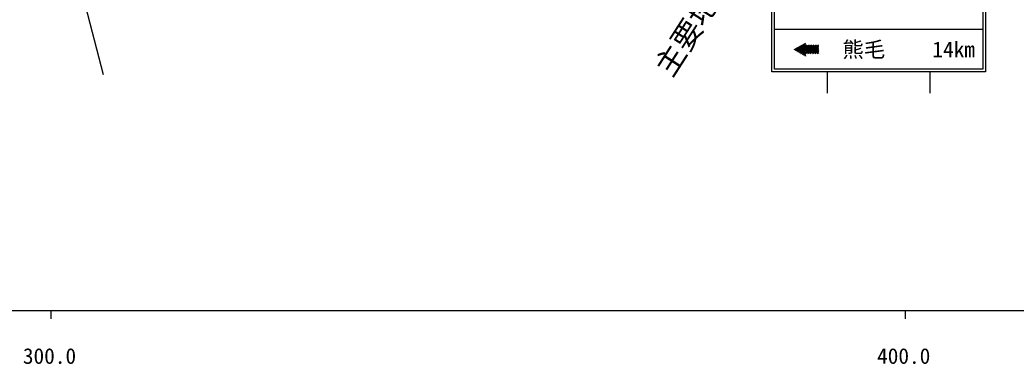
# Model space of a CAD drawing. Units: millimetres, scale not verified. Extents: x 40000 to 680000, y 20000 to 380000.
# Drawn here: x 364382 to 481000, y 198715 to 239030 of the extents above; entities that cross this region are included whole.
import ezdxf
from ezdxf.enums import TextEntityAlignment as Align

# ---------------------------------------------------------------- set-up
doc = ezdxf.new("R2010")
doc.units = ezdxf.units.MM
doc.header["$LTSCALE"] = 1000
doc.layers.add('M-BMK-HTXT', color=7, linetype='Continuous')
for name, color, linetype, lineweight in [('M-BMK-OTRS', 5, 'Continuous', 25), ('M-STR-STRC', 7, 'Continuous', 25), ('M-TTL-BAND', 7, 'Continuous', 25)]:
    doc.layers.add(name, color=color, linetype=linetype, lineweight=lineweight)
doc.styles.add('ＭＳ ゴシック', font='')
doc.styles.get('ＭＳ ゴシック').set_extended_font_data('MS Gothic')

msp = doc.modelspace()

# ---------------------------------------------------------------- linework, layer by layer
at = {"layer": 'M-BMK-OTRS'}
msp.add_line((367740, 257386), (374116, 232622), dxfattribs=at)
at = {"layer": 'M-STR-STRC'}
for p, q in [((452426, 232958), (452426, 247658)), ((452726, 233258), (452726, 247358)), ((477126, 247358), (477126, 233258)), ((477426, 247658), (477426, 232958)), ((452726, 237958), (477126, 237958)), ((455014, 235546), (456401, 236317)), ((455148, 235472), (456401, 236168)), ((455282, 235397), (456562, 236108)), ((455415, 235323), (456829, 236108)), ((455549, 235248), (457097, 236108)), ((455683, 235174), (457365, 236108)), ((455817, 235100), (457632, 236108)), ((455951, 235025), (457900, 236108)), ((456085, 234951), (457901, 235960)), ((456636, 235108), (457901, 235812)), ((456903, 235108), (457901, 235663)), ((456218, 234877), (456401, 234978)), ((456352, 234802), (456401, 234830)), ((457171, 235108), (457901, 235514)), ((457439, 235108), (457901, 235365)), ((457706, 235108), (457901, 235217)), ((477126, 233258), (452726, 233258)), ((477426, 232958), (452426, 232958)), ((458926, 230458), (458926, 232958)), ((470926, 230458), (470926, 232958))]:
    msp.add_line(p, q, dxfattribs=at)
at = {"layer": 'M-TTL-BAND'}
for p, q in [((40000, 205000), (579000, 205000)), ((368000, 205000), (368000, 204000)), ((468000, 205000), (468000, 204000))]:
    msp.add_line(p, q, dxfattribs=at)

# ---------------------------------------------------------------- texts
at = {"layer": 'M-BMK-HTXT', "style": 'ＭＳ ゴシック'}
msp.add_text('主要地方道 光上関線', height=2566, rotation=57.3, dxfattribs=at).set_placement((441338, 231758), align=Align.BOTTOM_LEFT)
at = {"layer": 'M-STR-STRC', "style": 'ＭＳ ゴシック'}
for s, p in [('熊毛', (460676, 234107)), ('14km', (471201, 234107))]:
    msp.add_text(s, height=1833, dxfattribs=at).set_placement(p, align=Align.BOTTOM_LEFT)
at = {"layer": 'M-TTL-BAND', "style": 'ＭＳ ゴシック'}
for s, p in [('300.0', (367844, 198195)), ('400.0', (467844, 198195))]:
    msp.add_text(s, height=1833, dxfattribs=at).set_placement(p, align=Align.BOTTOM_CENTER)

doc.saveas('drawing.dxf')
